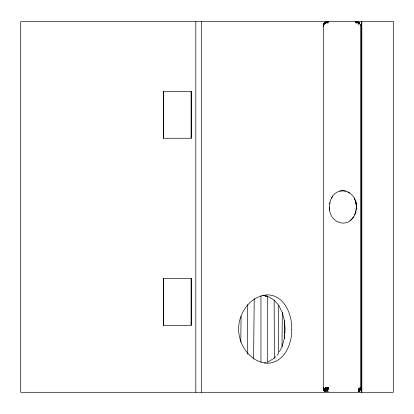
<?xml version="1.0" encoding="UTF-8"?>
<svg xmlns="http://www.w3.org/2000/svg" width="414" height="414" viewBox="0 0 414 414"><rect width="100%" height="100%" fill="white"/><g stroke="black" fill="none" stroke-linecap="round" stroke-linejoin="round"><path stroke-width="0.62" d="M260.949 362.162L260.949 295.741M355.952 203.465L355.771 201.183M163.556 91.51L163.556 138.266M262.781 295.415L267.672 296.269L274.135 300.103L278.751 305.382L278.332 353.789L277.028 355.202M279.409 351.76L282.022 346.766L282.307 312.539L278.751 305.382M282.307 312.539L284.459 320.84L284.314 338.559L284.625 335.18M240.793 342.197L241.083 316.379M253.585 359.016L254.212 298.67M323.412 26.227L323.339 26.491L323.634 25.999L323.634 26.491L323.339 26.491L323.412 25.528L324.012 23.577L323.339 26.491L323.339 387.509L324.012 390.423L325.207 391.556L323.634 389.6L323.339 387.509L323.634 387.509L323.634 388.001L323.339 387.509L323.412 387.773M358.7 391.359L359.895 390.376L360.568 387.509L360.268 388.782L359.373 388.348L359.373 391.095L360.268 389.6L360.568 387.509L360.496 388.001L359.895 387.509L360.568 387.509L360.268 388.001L358.7 388.472L358.7 391.359L359.373 391.039L358.7 391.618L359.895 390.376L360.568 387.509L360.568 26.491L360.268 24.4L360.496 25.373M323.412 25.652L324.012 23.986L323.339 26.491L324.012 23.577M284.734 333.969L285.065 330.32M356.056 210.084C359.678 189.12 332.152 182.336 329.513 205.101C327.179 224.657 352.495 231.028 356.056 210.084A19.737 19.691 90 0 0 355.823 202.643L355.823 200.707M323.634 25.218L323.339 26.491L323.634 24.4L323.634 24.923M360.496 388.348L360.268 389.305L359.373 390.2L358.7 390.014L360.268 388.782L360.568 387.509L360.268 389.47L358.7 391.039L359.895 390.242L358.7 390.593L359.895 390.014L360.496 388.472M329.715 203.833L329.906 202.643M323.412 25.528C323.515 23.101 325.813 21.528 328.121 21.709L328.121 22.382L327.629 21.782L328.121 21.709L327.283 22.905L326.848 22.009L328.121 21.709L325.207 22.382L328.121 21.709L326.848 22.009L324.074 23.577L325.388 22.382L327.07 21.782M326.998 387.509L327.438 388.472L327.438 390.376L325.616 391.039L325.937 390.593L328.121 391.095L328.121 391.618L327.283 391.039L326.32 391.359L328.121 387.509L325.207 387.509L325.388 388.782L326.346 390.014L328.121 388.627M326.848 390.242L327.438 390.376L328.121 387.509L325.254 388.192L327.158 388.192M355.455 212.656L355.771 211.347L355.781 213.241M323.412 25.44L324.012 23.758M360.268 389.47L360.496 387.509M282.022 346.766L283.797 340.417M283.957 339.837L284.195 338.983M354.669 214.783L355.077 213.676M355.279 213.127L355.512 212.501M327.283 388.348L326.848 389.305L325.937 389.693L326.553 389.077L328.121 389.6L328.121 387.509L325.388 388.782L327.283 388.348L328.121 387.509L325.616 389.284L326.553 389.077L326.03 387.509L327.019 387.773M359.895 390.376L360.268 389.569M323.412 25.999L323.634 25.575L323.412 25.808M360.496 388.001L359.895 388.782L358.7 389.305L359.895 389.693L360.268 389.077L359.895 389.284L358.7 388.472M327.629 21.782L327.205 22.009L328.121 22.905L326.553 22.905L327.438 21.782M331.583 198.089L331.966 197.473M332.225 197.064L332.83 196.096M324.586 23.577L325.037 22.905L324.265 23.577L324.757 22.905M326.346 390.014L328.121 387.509M353.551 216.884L350.047 220.74M327.438 390.376L328.121 389.6L327.857 388.611L327.438 388.472M265.343 296.051L267.672 296.269L267.34 362.452L274.42 358.022L275.724 356.609M360.496 388.192L359.895 388.192L359.895 390.423M356.045 21.782L355.786 22.009L357.877 22.009L358.7 22.382L359.373 22.905L357.877 22.009L355.786 21.709L355.786 22.382L358.291 22.382L359.316 23.577L358.653 22.382L355.786 21.709L356.625 22.905L357.059 22.009L355.786 21.709L356.702 22.009L357.354 22.905L357.354 22.009L355.786 21.709L357.059 22.009L357.97 22.905L357.582 22.009L358.477 22.905L356.625 21.782M355.786 22.382L356.273 21.782M325.207 22.382L327.283 21.782M328.121 21.709L326.03 22.009L328.121 22.009L327.857 21.782M327.158 21.782L324.592 22.905L326.553 22.009L326.553 22.905M264.437 362.907L266.181 362.633M326.998 21.782L328.121 21.782M355.786 21.782L357.846 22.009L355.786 21.709M327.438 22.382L325.937 22.382L325.43 22.905L325.616 23.577L325.937 22.905L324.535 22.905L324.535 23.407L325.207 22.444L323.634 24.431L323.412 26.491M358.866 22.905L358.7 22.382M327.07 388.001L325.207 387.509M265.296 296.046L265.628 296.108M356.749 21.782L358.653 22.382M356.837 21.782L358.291 22.382M323.634 389.569L324.535 391.039L325.207 391.359M347.884 191.811L349.732 192.924M324.012 390.423L324.535 390.593L324.535 391.039M358.519 22.382L359.833 23.577L359.316 22.905L355.786 22.905L356.702 22.009L356.47 21.782M324.012 390.376L323.339 387.509L323.634 388.425L323.412 388.001M323.634 389.305L324.012 390.014L323.339 387.509L324.012 389.284L323.634 389.077L323.634 389.6M360.496 387.773L360.268 387.509L360.268 389.6M324.012 390.242L324.535 390.873M354.141 198.089L355.124 200.288M323.412 388.192L323.634 388.782M323.634 389.47L323.412 387.509M355.771 202.472L355.921 203.253M329.44 207.43L329.668 210.084M284.459 320.84L285.122 329.715M247.417 304.559L247.738 354.079M274.135 300.103L274.42 358.022M361.805 21.709L361.805 392.291M361.727 21.709L361.727 392.291M355.771 211.347L355.771 213.282M201.551 21.709L201.551 392.291M195.817 21.709L195.817 392.291M191.133 91.51L191.133 138.266M191.133 278.596L191.133 325.352M163.556 278.596L163.556 325.352M339.801 191.056A11.126 11.126 0 0 1 345.923 191.056M191.263 91.51L191.263 138.266L163.427 138.266L163.427 91.51L191.263 91.51M291.746 329.497C292.015 344.158 284.071 362.969 267.227 363.285C250.123 362.167 238.428 344.846 238.583 328.623C238.785 312.461 250.832 295.451 267.91 294.83C284.739 295.643 292.248 314.961 291.746 329.497M358.866 23.577L358.519 24.4L359.15 24.4L358.866 23.577M325.43 390.2L325.037 390.593L325.937 390.593L325.037 389.693L324.592 388.348L324.074 388.472L324.757 389.077L324.265 389.305L325.037 389.693L324.586 390.014L325.43 390.2M393.3 21.709L20.7 21.709L20.7 392.291L393.3 392.291L393.295 21.709M191.258 278.596L163.427 278.596L163.427 325.352L191.258 325.352L191.258 278.596"/></g></svg>
